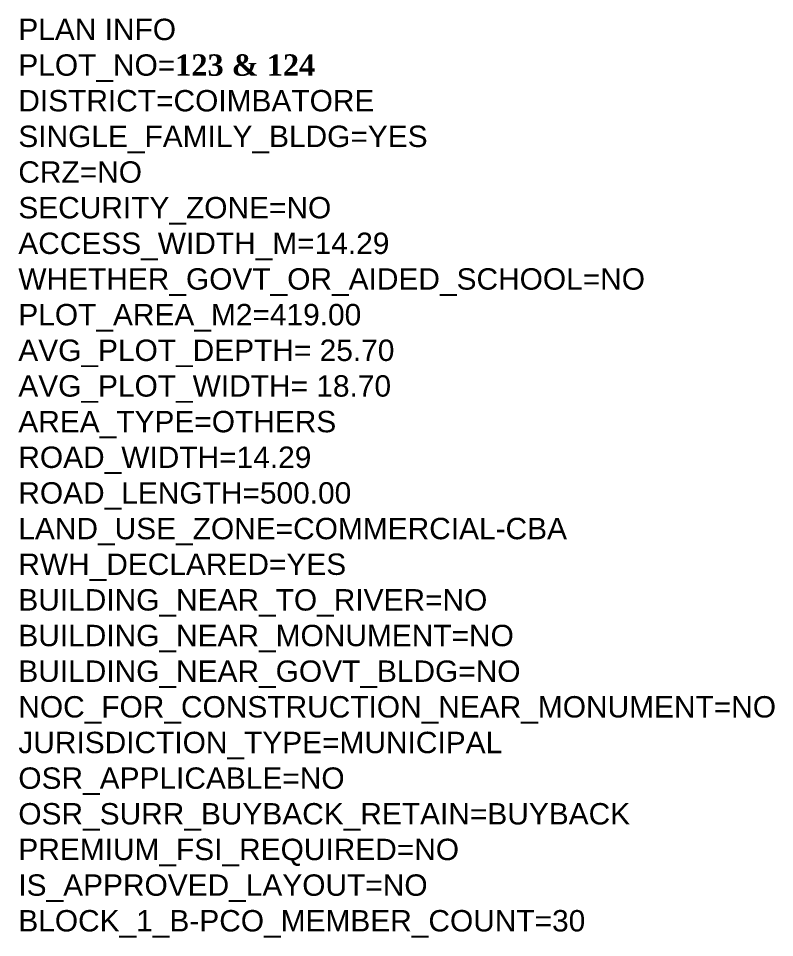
# Model space of a CAD drawing. Header units: metres. Extents: x 3104 to 3209, y 1082 to 1212.
# Drawn here: x 3137.74 to 3167.8, y 1081.86 to 1118.39 of the extents above; entities that cross this region are included whole.
import ezdxf

# ---------------------------------------------------------------- set-up
doc = ezdxf.new("R2010")
doc.units = ezdxf.units.M
doc.layers.add('PLAN_INFO', color=1, linetype='Continuous', plot=False)
doc.styles.get("Standard").update_dxf_attribs({"font": 'arial.ttf'})

msp = doc.modelspace()

# ---------------------------------------------------------------- texts
at = {"layer": 'PLAN_INFO', "insert": (3137.74088, 1100.11876), "char_height": 0.85, "width": 45.6444439, "attachment_point": 4}
msp.add_mtext('PLAN INFO\\PPLOT_NO={\\fTimes New Roman|b1|i0|c0|p18;\\H1.00001x;123 & 124} \\PDISTRICT=COIMBATORE\\PSINGLE_FAMILY_BLDG=YES\\PCRZ=NO\\PSECURITY_ZONE=NO\\PACCESS_WIDTH_M=14.29\\PWHETHER_GOVT_OR_AIDED_SCHOOL=NO\\PPLOT_AREA_M2=419.00\\PAVG_PLOT_DEPTH= 25.70\\PAVG_PLOT_WIDTH= 18.70\\PAREA_TYPE=OTHERS\\PROAD_WIDTH=14.29\\PROAD_LENGTH=500.00\\PLAND_USE_ZONE=COMMERCIAL-CBA\\PRWH_DECLARED=YES\\PBUILDING_NEAR_TO_RIVER=NO\\PBUILDING_NEAR_MONUMENT=NO\\PBUILDING_NEAR_GOVT_BLDG=NO\\PNOC_FOR_CONSTRUCTION_NEAR_MONUMENT=NO\\PJURISDICTION_TYPE=MUNICIPAL\\POSR_APPLICABLE=NO\\POSR_SURR_BUYBACK_RETAIN=BUYBACK\\PPREMIUM_FSI_REQUIRED=NO\\PIS_APPROVED_LAYOUT=NO\\PBLOCK_1_B-PCO_MEMBER_COUNT=30', dxfattribs=at)

doc.saveas('drawing.dxf')
